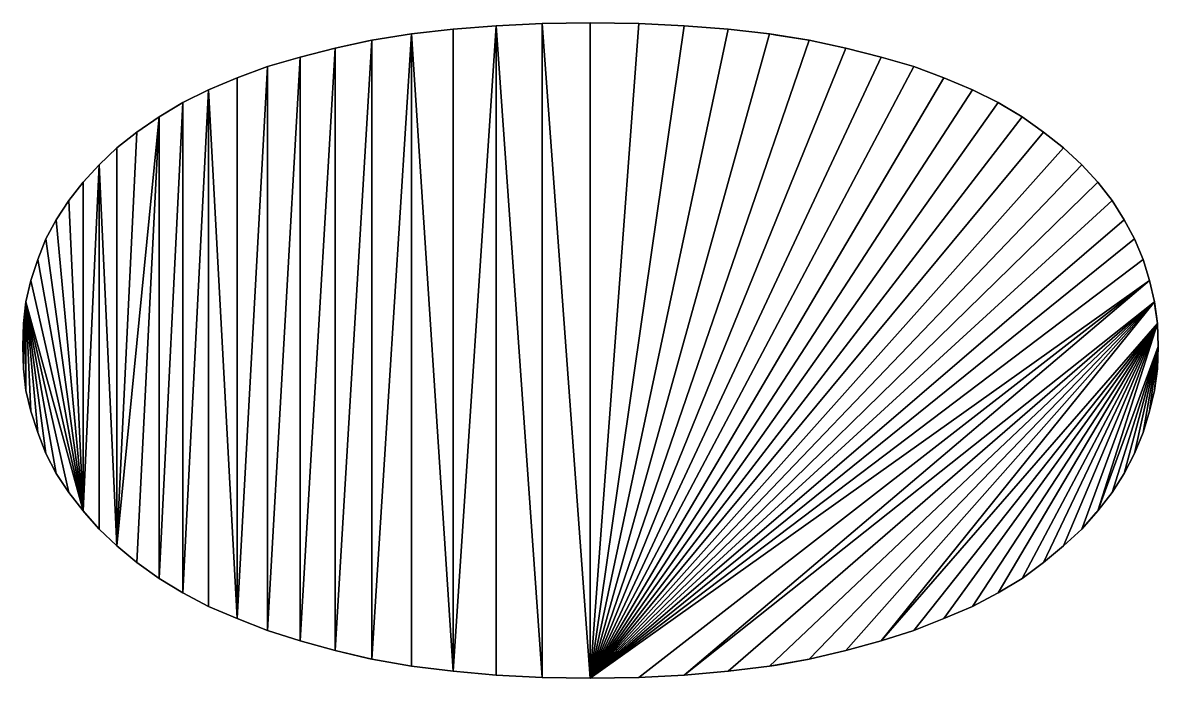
# Model space of a CAD drawing. Header units: inches. Extents: x 62 to 1153, y 3 to 780.
# Drawn here: x 411.665 to 413.09, y 218.473 to 219.295 of the extents above; entities that cross this region are included whole.
import ezdxf

# ---------------------------------------------------------------- set-up
doc = ezdxf.new("R2010")
doc.units = ezdxf.units.IN
doc.header["$MEASUREMENT"] = 0
doc.layers.add('ConstLine', color=6, linetype='Continuous')

msp = doc.modelspace()

# ---------------------------------------------------------------- linework, layer by layer
at = {"layer": 'ConstLine'}
for points in [[(412.2589, 219.2906, 5), (412.3169, 218.4736, 5), (412.3169, 219.2936, 5)], [(412.3169, 219.2936, 5), (412.3169, 219.2936, 4), (412.2589, 219.2906, 4)], [(412.3169, 219.2936, 5), (412.2589, 219.2906, 4), (412.2589, 219.2906, 5)], [(412.3169, 219.2936, 5), (412.3769, 218.4726, 5), (412.3769, 219.2946, 5)], [(412.3769, 219.2946, 4), (412.3169, 219.2936, 4), (412.3169, 219.2936, 5)], [(412.3769, 219.2946, 4), (412.3169, 219.2936, 5), (412.3769, 219.2946, 5)], [(412.3769, 218.4726, 5), (412.3169, 219.2936, 5), (412.3169, 218.4736, 5)], [(412.3769, 219.2946, 5), (412.3769, 218.4726, 5), (412.4379, 219.2936, 5)], [(412.4379, 219.2936, 4), (412.3769, 219.2946, 4), (412.3769, 219.2946, 5)], [(412.4379, 219.2936, 4), (412.3769, 219.2946, 5), (412.4379, 219.2936, 5)], [(412.4379, 219.2936, 5), (412.3769, 218.4726, 5), (412.4949, 219.2906, 5)], [(412.4949, 219.2906, 4), (412.4379, 219.2936, 4), (412.4379, 219.2936, 5)], [(412.4949, 219.2906, 4), (412.4379, 219.2936, 5), (412.4949, 219.2906, 5)], [(412.1029, 219.2726, 5), (412.1029, 218.4966, 5), (412.1529, 219.2806, 5)], [(412.1529, 218.4876, 5), (412.1529, 219.2806, 5), (412.1029, 218.4966, 5)], [(412.1529, 219.2806, 4), (412.1029, 219.2726, 4), (412.1029, 219.2726, 5)], [(412.1529, 219.2806, 4), (412.1029, 219.2726, 5), (412.1529, 219.2806, 5)], [(412.1529, 219.2806, 5), (412.2049, 218.4816, 5), (412.2049, 219.2866, 5)], [(412.2049, 219.2866, 4), (412.1529, 219.2806, 4), (412.1529, 219.2806, 5)], [(412.2049, 219.2866, 4), (412.1529, 219.2806, 5), (412.2049, 219.2866, 5)], [(412.2049, 218.4816, 5), (412.1529, 219.2806, 5), (412.1529, 218.4876, 5)], [(412.2049, 219.2866, 5), (412.2049, 218.4816, 5), (412.2589, 219.2906, 5)], [(412.2589, 218.4766, 5), (412.2589, 219.2906, 5), (412.2049, 218.4816, 5)], [(412.2589, 219.2906, 4), (412.2049, 219.2866, 4), (412.2049, 219.2866, 5)], [(412.2589, 219.2906, 4), (412.2049, 219.2866, 5), (412.2589, 219.2906, 5)], [(412.3169, 218.4736, 5), (412.2589, 219.2906, 5), (412.2589, 218.4766, 5)], [(412.4949, 219.2906, 5), (412.3769, 218.4726, 5), (412.5499, 219.2866, 5)], [(412.5499, 219.2866, 5), (412.3769, 218.4726, 5), (412.6019, 219.2806, 5)], [(412.6019, 219.2806, 5), (412.3769, 218.4726, 5), (412.6519, 219.2726, 5)], [(412.5499, 219.2866, 4), (412.4949, 219.2906, 4), (412.4949, 219.2906, 5)], [(412.5499, 219.2866, 4), (412.4949, 219.2906, 5), (412.5499, 219.2866, 5)], [(412.6019, 219.2806, 4), (412.5499, 219.2866, 4), (412.5499, 219.2866, 5)], [(412.6019, 219.2806, 4), (412.5499, 219.2866, 5), (412.6019, 219.2806, 5)], [(412.6019, 219.2806, 4), (412.6019, 219.2806, 5), (412.6109, 219.2792, 4)], [(412.6519, 219.2726, 5), (412.6109, 219.2792, 4), (412.6019, 219.2806, 5)], [(412.6519, 219.2726, 4), (412.6109, 219.2792, 4), (412.6519, 219.2726, 5)], [(412.0569, 219.2626, 5), (412.0569, 218.5076, 5), (412.1029, 219.2726, 5)], [(412.1029, 218.4966, 5), (412.1029, 219.2726, 5), (412.0569, 218.5076, 5)], [(412.0569, 219.2626, 5), (412.1029, 219.2726, 5), (412.0989, 219.2718, 4)], [(412.0989, 219.2718, 4), (412.0569, 219.2626, 4), (412.0569, 219.2626, 5)], [(412.1029, 219.2726, 4), (412.0989, 219.2718, 4), (412.1029, 219.2726, 5)], [(412.6519, 219.2726, 5), (412.3769, 218.4726, 5), (412.6979, 219.2626, 5)], [(412.6979, 219.2626, 4), (412.6519, 219.2726, 5), (412.6979, 219.2626, 5)], [(412.6519, 219.2726, 5), (412.6979, 219.2626, 4), (412.6519, 219.2726, 4)], [(411.9719, 219.2396, 5), (411.9719, 218.5326, 5), (412.0129, 219.2516, 5)], [(412.0129, 218.5196, 5), (412.0129, 219.2516, 5), (411.9719, 218.5326, 5)], [(412.0129, 219.2516, 4), (411.9719, 219.2396, 5), (412.0129, 219.2516, 5)], [(411.9719, 219.2396, 5), (412.0129, 219.2516, 4), (411.9719, 219.2396, 4)], [(412.0129, 219.2516, 5), (412.0129, 218.5196, 5), (412.0569, 219.2626, 5)], [(412.0569, 218.5076, 5), (412.0569, 219.2626, 5), (412.0129, 218.5196, 5)], [(412.0129, 219.2516, 5), (412.0569, 219.2626, 5), (412.0129, 219.2516, 4)], [(412.0569, 219.2626, 4), (412.0129, 219.2516, 4), (412.0569, 219.2626, 5)], [(412.6979, 219.2626, 5), (412.3769, 218.4726, 5), (412.7419, 219.2516, 5)], [(412.7419, 219.2516, 5), (412.3769, 218.4726, 5), (412.7829, 219.2396, 5)], [(412.6979, 219.2626, 5), (412.7419, 219.2516, 5), (412.6979, 219.2626, 4)], [(412.7419, 219.2516, 4), (412.6979, 219.2626, 4), (412.7419, 219.2516, 5)], [(412.7829, 219.2396, 4), (412.7419, 219.2516, 5), (412.7829, 219.2396, 5)], [(412.7419, 219.2516, 5), (412.7829, 219.2396, 4), (412.7419, 219.2516, 4)], [(411.9339, 219.2256, 5), (411.9339, 218.5476, 5), (411.9719, 219.2396, 5)], [(411.9719, 218.5326, 5), (411.9719, 219.2396, 5), (411.9339, 218.5476, 5)], [(411.9339, 219.2256, 5), (411.9719, 219.2396, 5), (411.9339, 219.2256, 4)], [(411.9719, 219.2396, 4), (411.9339, 219.2256, 4), (411.9719, 219.2396, 5)], [(412.7829, 219.2396, 5), (412.3769, 218.4726, 5), (412.8209, 219.2256, 5)], [(412.8209, 219.2256, 4), (412.7829, 219.2396, 5), (412.8209, 219.2256, 5)], [(412.8209, 219.2256, 4), (412.7829, 219.2396, 4), (412.7829, 219.2396, 5)], [(411.8979, 219.2106, 5), (411.9339, 218.5476, 5), (411.9339, 219.2256, 5)], [(411.9339, 219.2256, 5), (411.8979, 219.2106, 4), (411.8979, 219.2106, 5)], [(411.9339, 219.2256, 4), (411.8979, 219.2106, 4), (411.9339, 219.2256, 5)], [(412.8209, 219.2256, 5), (412.3769, 218.4726, 5), (412.8569, 219.2106, 5)], [(412.8569, 219.2106, 5), (412.8569, 219.2106, 4), (412.8209, 219.2256, 5)], [(412.8209, 219.2256, 4), (412.8209, 219.2256, 5), (412.8569, 219.2106, 4)], [(411.8659, 219.1946, 5), (411.8659, 218.5796, 5), (411.8979, 219.2106, 5)], [(411.8979, 218.5626, 5), (411.8979, 219.2106, 5), (411.8659, 218.5796, 5)], [(411.8979, 219.2106, 4), (411.8659, 219.1946, 5), (411.8979, 219.2106, 5)], [(411.8979, 219.2106, 4), (411.8659, 219.1946, 4), (411.8659, 219.1946, 5)], [(411.9339, 218.5476, 5), (411.8979, 219.2106, 5), (411.8979, 218.5626, 5)], [(412.8569, 219.2106, 5), (412.3769, 218.4726, 5), (412.8889, 219.1946, 5)], [(412.8569, 219.2106, 5), (412.8889, 219.1946, 5), (412.8569, 219.2106, 4)], [(412.8889, 219.1946, 4), (412.8569, 219.2106, 4), (412.8889, 219.1946, 5)], [(411.8359, 219.1766, 5), (411.8359, 218.5976, 5), (411.8659, 219.1946, 5)], [(411.8659, 218.5796, 5), (411.8659, 219.1946, 5), (411.8359, 218.5976, 5)], [(411.8659, 219.1946, 5), (411.8625, 219.1926, 4), (411.8359, 219.1766, 5)], [(411.8659, 219.1946, 4), (411.8625, 219.1926, 4), (411.8659, 219.1946, 5)], [(412.8889, 219.1946, 5), (412.3769, 218.4726, 5), (412.9189, 219.1766, 5)], [(412.9189, 219.1766, 5), (412.8922, 219.1926, 4), (412.8889, 219.1946, 5)], [(412.8889, 219.1946, 4), (412.8889, 219.1946, 5), (412.8922, 219.1926, 4)], [(411.8359, 219.1766, 4), (411.8359, 219.1766, 5), (411.8625, 219.1926, 4)], [(412.9189, 219.1766, 4), (412.8922, 219.1926, 4), (412.9189, 219.1766, 5)], [(411.8079, 219.1576, 5), (411.7829, 218.6386, 5), (411.8359, 219.1766, 5)], [(411.8079, 218.6176, 5), (411.8359, 219.1766, 5), (411.7829, 218.6386, 5)], [(411.8359, 218.5976, 5), (411.8359, 219.1766, 5), (411.8079, 218.6176, 5)], [(411.8359, 219.1766, 4), (411.8079, 219.1576, 4), (411.8359, 219.1766, 5)], [(411.8079, 219.1576, 5), (411.8359, 219.1766, 5), (411.8079, 219.1576, 4)], [(412.9189, 219.1766, 5), (412.3769, 218.4726, 5), (412.9459, 219.1576, 5)], [(412.9459, 219.1576, 4), (412.9189, 219.1766, 4), (412.9189, 219.1766, 5)], [(412.9459, 219.1576, 4), (412.9189, 219.1766, 5), (412.9459, 219.1576, 5)], [(411.7829, 219.1376, 5), (411.7829, 218.6386, 5), (411.8079, 219.1576, 5)], [(411.8079, 219.1576, 5), (411.7829, 219.1376, 4), (411.7829, 219.1376, 5)], [(411.8079, 219.1576, 4), (411.7829, 219.1376, 4), (411.8079, 219.1576, 5)], [(412.9459, 219.1576, 5), (412.3769, 218.4726, 5), (412.9709, 219.1376, 5)], [(412.9709, 219.1376, 4), (412.9459, 219.1576, 5), (412.9709, 219.1376, 5)], [(412.9459, 219.1576, 5), (412.9709, 219.1376, 4), (412.9459, 219.1576, 4)], [(411.7609, 219.1166, 5), (411.7829, 218.6386, 5), (411.7829, 219.1376, 5)], [(411.7609, 219.1166, 5), (411.7829, 219.1376, 5), (411.7609, 219.1166, 4)], [(411.7829, 219.1376, 4), (411.7609, 219.1166, 4), (411.7829, 219.1376, 5)], [(412.9709, 219.1376, 5), (412.3769, 218.4726, 5), (412.9939, 219.1166, 5)], [(412.9709, 219.1376, 4), (412.9709, 219.1376, 5), (412.9939, 219.1166, 5)], [(412.9939, 219.1166, 4), (412.9709, 219.1376, 4), (412.9939, 219.1166, 5)], [(411.7409, 219.0946, 5), (411.7409, 218.6826, 5), (411.7609, 219.1166, 5)], [(411.7609, 218.6596, 5), (411.7609, 219.1166, 5), (411.7409, 218.6826, 5)], [(411.7609, 219.1166, 4), (411.7409, 219.0946, 5), (411.7609, 219.1166, 5)], [(411.7609, 219.1166, 4), (411.7409, 219.0946, 4), (411.7409, 219.0946, 5)], [(411.7829, 218.6386, 5), (411.7609, 219.1166, 5), (411.7609, 218.6596, 5)], [(412.9939, 219.1166, 5), (412.3769, 218.4726, 5), (413.0139, 219.0946, 5)], [(412.9939, 219.1166, 4), (412.9939, 219.1166, 5), (413.0139, 219.0946, 5)], [(412.9939, 219.1166, 4), (413.0139, 219.0946, 5), (413.0139, 219.0946, 4)], [(411.7229, 219.0716, 5), (411.7409, 218.6826, 5), (411.7409, 219.0946, 5)], [(411.7229, 219.0716, 5), (411.7409, 219.0946, 5), (411.7229, 219.0716, 4)], [(411.7409, 219.0946, 4), (411.7229, 219.0716, 4), (411.7409, 219.0946, 5)], [(413.0139, 219.0946, 5), (412.3769, 218.4726, 5), (413.0319, 219.0716, 5)], [(413.0319, 219.0716, 5), (413.0319, 219.0716, 4), (413.0139, 219.0946, 5)], [(413.0139, 219.0946, 4), (413.0139, 219.0946, 5), (413.0319, 219.0716, 4)], [(411.7069, 219.0476, 5), (411.7409, 218.6826, 5), (411.7229, 219.0716, 5)], [(411.7229, 219.0716, 5), (411.7069, 219.0476, 4), (411.7069, 219.0476, 5)], [(411.7229, 219.0716, 4), (411.7069, 219.0476, 4), (411.7229, 219.0716, 5)], [(413.0319, 219.0716, 5), (412.3769, 218.4726, 5), (413.0469, 219.0476, 5)], [(413.0319, 219.0716, 4), (413.0319, 219.0716, 5), (413.0469, 219.0476, 5)], [(413.0319, 219.0716, 4), (413.0469, 219.0476, 5), (413.0469, 219.0476, 4)], [(411.6939, 219.0236, 5), (411.7409, 218.6826, 5), (411.7069, 219.0476, 5)], [(411.7069, 219.0476, 4), (411.6939, 219.0236, 5), (411.7069, 219.0476, 5)], [(411.6939, 219.0236, 5), (411.7069, 219.0476, 4), (411.6939, 219.0236, 4)], [(413.0469, 219.0476, 5), (412.3769, 218.4726, 5), (413.0599, 219.0236, 5)], [(413.0599, 219.0236, 4), (413.0469, 219.0476, 5), (413.0599, 219.0236, 5)], [(413.0469, 219.0476, 4), (413.0469, 219.0476, 5), (413.0599, 219.0236, 4)], [(411.6839, 218.9976, 5), (411.7409, 218.6826, 5), (411.6939, 219.0236, 5)], [(411.6839, 218.9976, 5), (411.6939, 219.0236, 5), (411.6839, 218.9976, 4)], [(411.6939, 219.0236, 4), (411.6839, 218.9976, 4), (411.6939, 219.0236, 5)], [(413.0599, 219.0236, 5), (412.3769, 218.4726, 5), (413.0709, 218.9976, 5)], [(413.0709, 218.9976, 5), (413.0709, 218.9976, 4), (413.0599, 219.0236, 5)], [(413.0599, 219.0236, 4), (413.0599, 219.0236, 5), (413.0709, 218.9976, 4)], [(411.6749, 218.9716, 5), (411.7409, 218.6826, 5), (411.6839, 218.9976, 5)], [(411.6839, 218.9976, 5), (411.6749, 218.9716, 4), (411.6749, 218.9716, 5)], [(411.6839, 218.9976, 4), (411.6749, 218.9716, 4), (411.6839, 218.9976, 5)], [(413.0789, 218.9716, 5), (413.0709, 218.9976, 5), (412.3769, 218.4726, 5)], [(413.0789, 218.9716, 4), (413.0709, 218.9976, 4), (413.0789, 218.9716, 5)], [(413.0709, 218.9976, 5), (413.0789, 218.9716, 5), (413.0709, 218.9976, 4)], [(411.6689, 218.9446, 5), (411.7409, 218.6826, 5), (411.6749, 218.9716, 5)], [(411.6749, 218.9716, 4), (411.6689, 218.9446, 5), (411.6749, 218.9716, 5)], [(411.6689, 218.9446, 5), (411.6749, 218.9716, 4), (411.6689, 218.9446, 4)], [(412.3769, 218.4726, 5), (412.4379, 218.4736, 5), (413.0789, 218.9716, 5)], [(412.4379, 218.4736, 5), (412.4949, 218.4766, 5), (413.0789, 218.9716, 5)], [(413.0849, 218.9446, 5), (413.0789, 218.9716, 5), (412.4949, 218.4766, 5)], [(413.0789, 218.9716, 4), (413.0789, 218.9716, 5), (413.0849, 218.9446, 5)], [(413.0789, 218.9716, 4), (413.0849, 218.9446, 5), (413.0849, 218.9446, 4)], [(411.6689, 218.9446, 5), (411.6659, 218.9176, 5), (411.6649, 218.8886, 5)], [(411.6689, 218.9446, 5), (411.6649, 218.8886, 5), (411.6659, 218.8606, 5)], [(411.6689, 218.9446, 5), (411.6659, 218.8606, 5), (411.6689, 218.8336, 5)], [(411.6689, 218.9446, 5), (411.668, 218.9366, 4), (411.6659, 218.9176, 5)], [(411.6689, 218.9446, 4), (411.668, 218.9366, 4), (411.6689, 218.9446, 5)], [(411.6689, 218.9446, 5), (411.6689, 218.8336, 5), (411.6749, 218.8076, 5)], [(411.6689, 218.9446, 5), (411.6749, 218.8076, 5), (411.6839, 218.7806, 5)], [(411.6689, 218.9446, 5), (411.6839, 218.7806, 5), (411.6939, 218.7546, 5)], [(411.6689, 218.9446, 5), (411.6939, 218.7546, 5), (411.7069, 218.7296, 5)], [(411.6689, 218.9446, 5), (411.7069, 218.7296, 5), (411.7229, 218.7056, 5)], [(411.7409, 218.6826, 5), (411.6689, 218.9446, 5), (411.7229, 218.7056, 5)], [(412.4949, 218.4766, 5), (412.5499, 218.4816, 5), (413.0849, 218.9446, 5)], [(412.5499, 218.4816, 5), (412.6019, 218.4876, 5), (413.0849, 218.9446, 5)], [(412.6019, 218.4876, 5), (412.6519, 218.4966, 5), (413.0849, 218.9446, 5)], [(412.6519, 218.4966, 5), (412.6979, 218.5076, 5), (413.0849, 218.9446, 5)], [(412.6979, 218.5076, 5), (412.7419, 218.5196, 5), (413.0849, 218.9446, 5)], [(413.0889, 218.9176, 5), (413.0849, 218.9446, 5), (412.7419, 218.5196, 5)], [(413.086, 218.9366, 4), (413.0849, 218.9446, 4), (413.0849, 218.9446, 5)], [(413.0849, 218.9446, 5), (413.0889, 218.9176, 5), (413.086, 218.9366, 4)], [(411.6659, 218.9176, 4), (411.6659, 218.9176, 5), (411.668, 218.9366, 4)], [(413.0889, 218.9176, 4), (413.086, 218.9366, 4), (413.0889, 218.9176, 5)], [(411.6659, 218.9176, 4), (411.6649, 218.8886, 5), (411.6659, 218.9176, 5)], [(411.6649, 218.8886, 5), (411.6659, 218.9176, 4), (411.6649, 218.8886, 4)], [(412.7419, 218.5196, 5), (412.7829, 218.5326, 5), (413.0889, 218.9176, 5)], [(412.8209, 218.5476, 5), (413.0889, 218.9176, 5), (412.7829, 218.5326, 5)], [(412.8569, 218.5626, 5), (413.0889, 218.9176, 5), (412.8209, 218.5476, 5)], [(412.8569, 218.5626, 5), (412.8889, 218.5796, 5), (413.0889, 218.9176, 5)], [(412.8889, 218.5796, 5), (412.9189, 218.5976, 5), (413.0889, 218.9176, 5)], [(412.9459, 218.6176, 5), (413.0889, 218.9176, 5), (412.9189, 218.5976, 5)], [(412.9709, 218.6386, 5), (413.0889, 218.9176, 5), (412.9459, 218.6176, 5)], [(412.9939, 218.6596, 5), (413.0889, 218.9176, 5), (412.9709, 218.6386, 5)], [(413.0139, 218.6826, 5), (413.0889, 218.9176, 5), (412.9939, 218.6596, 5)], [(413.0889, 218.9176, 5), (413.0139, 218.6826, 5), (413.0899, 218.8886, 5)], [(413.0899, 218.8886, 5), (413.0899, 218.8886, 4), (413.0889, 218.9176, 5)], [(413.0889, 218.9176, 4), (413.0889, 218.9176, 5), (413.0899, 218.8886, 4)], [(411.6659, 218.8606, 5), (411.6649, 218.8886, 5), (411.6659, 218.8606, 4)], [(411.6649, 218.8886, 4), (411.6659, 218.8606, 4), (411.6649, 218.8886, 5)], [(413.0319, 218.7056, 5), (413.0899, 218.8886, 5), (413.0139, 218.6826, 5)], [(413.0899, 218.8886, 5), (413.0319, 218.7056, 5), (413.0469, 218.7296, 5)], [(413.0899, 218.8886, 5), (413.0469, 218.7296, 5), (413.0599, 218.7546, 5)], [(413.0899, 218.8886, 5), (413.0599, 218.7546, 5), (413.0709, 218.7806, 5)], [(413.0899, 218.8886, 5), (413.0709, 218.7806, 5), (413.0789, 218.8076, 5)], [(413.0899, 218.8886, 5), (413.0789, 218.8076, 5), (413.0849, 218.8336, 5)], [(413.0899, 218.8886, 5), (413.0849, 218.8336, 5), (413.0889, 218.8606, 5)], [(413.0889, 218.8606, 5), (413.0889, 218.8606, 4), (413.0899, 218.8886, 5)], [(413.0899, 218.8886, 4), (413.0899, 218.8886, 5), (413.0889, 218.8606, 4)], [(411.6689, 218.8336, 5), (411.6659, 218.8606, 5), (411.6689, 218.8336, 4)], [(411.6659, 218.8606, 5), (411.6659, 218.8606, 4), (411.6689, 218.8336, 4)], [(413.0849, 218.8336, 5), (413.0849, 218.8336, 4), (413.0889, 218.8606, 5)], [(413.0889, 218.8606, 4), (413.0889, 218.8606, 5), (413.0849, 218.8336, 4)], [(411.6689, 218.8336, 4), (411.6749, 218.8076, 5), (411.6689, 218.8336, 5)], [(411.6749, 218.8076, 5), (411.6689, 218.8336, 4), (411.6749, 218.8076, 4)], [(413.0849, 218.8336, 4), (413.0849, 218.8336, 5), (413.0789, 218.8076, 5)], [(413.0849, 218.8336, 4), (413.0789, 218.8076, 5), (413.0789, 218.8076, 4)], [(411.6749, 218.8076, 4), (411.6839, 218.7806, 5), (411.6749, 218.8076, 5)], [(411.6749, 218.8076, 4), (411.6839, 218.7806, 4), (411.6839, 218.7806, 5)], [(413.0789, 218.8076, 4), (413.0789, 218.8076, 5), (413.0709, 218.7806, 5)], [(413.0709, 218.7806, 4), (413.0789, 218.8076, 4), (413.0709, 218.7806, 5)], [(411.6939, 218.7546, 4), (411.6939, 218.7546, 5), (411.6839, 218.7806, 5)], [(411.6839, 218.7806, 4), (411.6939, 218.7546, 4), (411.6839, 218.7806, 5)], [(413.0709, 218.7806, 5), (413.0599, 218.7546, 5), (413.0599, 218.7546, 4)], [(413.0709, 218.7806, 5), (413.0599, 218.7546, 4), (413.0709, 218.7806, 4)], [(411.6939, 218.7546, 4), (411.7069, 218.7296, 5), (411.6939, 218.7546, 5)], [(411.6939, 218.7546, 4), (411.7069, 218.7296, 4), (411.7069, 218.7296, 5)], [(413.0469, 218.7296, 5), (413.0469, 218.7296, 4), (413.0599, 218.7546, 5)], [(413.0599, 218.7546, 4), (413.0599, 218.7546, 5), (413.0469, 218.7296, 4)], [(411.7069, 218.7296, 4), (411.7229, 218.7056, 4), (411.7069, 218.7296, 5)], [(411.7229, 218.7056, 5), (411.7069, 218.7296, 5), (411.7229, 218.7056, 4)], [(413.0469, 218.7296, 4), (413.0469, 218.7296, 5), (413.0319, 218.7056, 5)], [(413.0469, 218.7296, 4), (413.0319, 218.7056, 5), (413.0319, 218.7056, 4)], [(411.7229, 218.7056, 4), (411.7409, 218.6826, 5), (411.7229, 218.7056, 5)], [(411.7229, 218.7056, 4), (411.7409, 218.6826, 4), (411.7409, 218.6826, 5)], [(413.0319, 218.7056, 4), (413.0319, 218.7056, 5), (413.0139, 218.6826, 5)], [(413.0139, 218.6826, 4), (413.0319, 218.7056, 4), (413.0139, 218.6826, 5)], [(411.7409, 218.6826, 4), (411.7426, 218.6806, 4), (411.7409, 218.6826, 5)], [(411.7409, 218.6826, 5), (411.7426, 218.6806, 4), (411.7609, 218.6596, 5)], [(411.7609, 218.6596, 4), (411.7609, 218.6596, 5), (411.7426, 218.6806, 4)], [(412.9939, 218.6596, 5), (413.0121, 218.6806, 4), (413.0139, 218.6826, 5)], [(412.9939, 218.6596, 4), (413.0121, 218.6806, 4), (412.9939, 218.6596, 5)], [(413.0139, 218.6826, 4), (413.0139, 218.6826, 5), (413.0121, 218.6806, 4)], [(411.7829, 218.6386, 5), (411.7609, 218.6596, 5), (411.7829, 218.6386, 4)], [(411.7609, 218.6596, 4), (411.7829, 218.6386, 4), (411.7609, 218.6596, 5)], [(412.9709, 218.6386, 5), (412.9709, 218.6386, 4), (412.9939, 218.6596, 5)], [(412.9939, 218.6596, 4), (412.9939, 218.6596, 5), (412.9709, 218.6386, 4)], [(411.8079, 218.6176, 4), (411.8079, 218.6176, 5), (411.7829, 218.6386, 5)], [(411.7829, 218.6386, 4), (411.8079, 218.6176, 4), (411.7829, 218.6386, 5)], [(412.9459, 218.6176, 5), (412.9459, 218.6176, 4), (412.9709, 218.6386, 5)], [(412.9709, 218.6386, 4), (412.9709, 218.6386, 5), (412.9459, 218.6176, 4)], [(411.8079, 218.6176, 4), (411.8359, 218.5976, 5), (411.8079, 218.6176, 5)], [(411.8359, 218.5976, 4), (411.8359, 218.5976, 5), (411.8079, 218.6176, 4)], [(412.9189, 218.5976, 5), (412.9189, 218.5976, 4), (412.9459, 218.6176, 5)], [(412.9459, 218.6176, 4), (412.9459, 218.6176, 5), (412.9189, 218.5976, 4)], [(411.8659, 218.5796, 4), (411.8659, 218.5796, 5), (411.8359, 218.5976, 5)], [(411.8659, 218.5796, 4), (411.8359, 218.5976, 5), (411.8359, 218.5976, 4)], [(412.9189, 218.5976, 5), (412.8889, 218.5796, 5), (412.8889, 218.5796, 4)], [(412.9189, 218.5976, 4), (412.9189, 218.5976, 5), (412.8889, 218.5796, 4)], [(411.8659, 218.5796, 5), (411.8659, 218.5796, 4), (411.8979, 218.5626, 5)], [(411.8979, 218.5626, 4), (411.8979, 218.5626, 5), (411.8659, 218.5796, 4)], [(412.8889, 218.5796, 4), (412.8889, 218.5796, 5), (412.8569, 218.5626, 5)], [(412.8569, 218.5626, 5), (412.8569, 218.5626, 4), (412.8889, 218.5796, 4)], [(411.9339, 218.5476, 5), (411.8979, 218.5626, 5), (411.8979, 218.5626, 4)], [(411.9339, 218.5476, 5), (411.8979, 218.5626, 4), (411.9339, 218.5476, 4)], [(412.8209, 218.5476, 4), (412.8569, 218.5626, 4), (412.8209, 218.5476, 5)], [(412.8569, 218.5626, 5), (412.8209, 218.5476, 5), (412.8569, 218.5626, 4)], [(411.9719, 218.5326, 4), (411.9719, 218.5326, 5), (411.9339, 218.5476, 5)], [(411.9339, 218.5476, 4), (411.9719, 218.5326, 4), (411.9339, 218.5476, 5)], [(412.7829, 218.5326, 5), (412.7829, 218.5326, 4), (412.8209, 218.5476, 5)], [(412.8209, 218.5476, 4), (412.8209, 218.5476, 5), (412.7829, 218.5326, 4)], [(411.9719, 218.5326, 4), (412.0129, 218.5196, 5), (411.9719, 218.5326, 5)], [(412.0129, 218.5196, 5), (411.9719, 218.5326, 4), (412.0129, 218.5196, 4)], [(412.7419, 218.5196, 5), (412.7419, 218.5196, 4), (412.7829, 218.5326, 5)], [(412.7829, 218.5326, 5), (412.7419, 218.5196, 4), (412.7829, 218.5326, 4)], [(412.0129, 218.5196, 4), (412.0569, 218.5076, 4), (412.0569, 218.5076, 5)], [(412.0129, 218.5196, 4), (412.0569, 218.5076, 5), (412.0129, 218.5196, 5)], [(412.6979, 218.5076, 5), (412.6979, 218.5076, 4), (412.7419, 218.5196, 5)], [(412.7419, 218.5196, 4), (412.7419, 218.5196, 5), (412.6979, 218.5076, 4)], [(412.0569, 218.5076, 5), (412.0989, 218.4976, 4), (412.1029, 218.4966, 5)], [(412.0569, 218.5076, 4), (412.0989, 218.4976, 4), (412.0569, 218.5076, 5)], [(412.1029, 218.4966, 4), (412.1029, 218.4966, 5), (412.0989, 218.4976, 4)], [(412.1529, 218.4876, 4), (412.1529, 218.4876, 5), (412.1029, 218.4966, 5)], [(412.1529, 218.4876, 4), (412.1029, 218.4966, 5), (412.1029, 218.4966, 4)], [(412.6019, 218.4876, 5), (412.6109, 218.4892, 4), (412.6519, 218.4966, 5)], [(412.6109, 218.4892, 4), (412.6519, 218.4966, 4), (412.6519, 218.4966, 5)], [(412.6979, 218.5076, 4), (412.6979, 218.5076, 5), (412.6519, 218.4966, 5)], [(412.6519, 218.4966, 5), (412.6519, 218.4966, 4), (412.6979, 218.5076, 4)], [(412.2049, 218.4816, 4), (412.2049, 218.4816, 5), (412.1529, 218.4876, 5)], [(412.2049, 218.4816, 4), (412.1529, 218.4876, 5), (412.1529, 218.4876, 4)], [(412.2589, 218.4766, 4), (412.2589, 218.4766, 5), (412.2049, 218.4816, 5)], [(412.2589, 218.4766, 4), (412.2049, 218.4816, 5), (412.2049, 218.4816, 4)], [(412.5499, 218.4816, 4), (412.5499, 218.4816, 5), (412.4949, 218.4766, 5)], [(412.5499, 218.4816, 4), (412.4949, 218.4766, 5), (412.4949, 218.4766, 4)], [(412.6019, 218.4876, 4), (412.6019, 218.4876, 5), (412.5499, 218.4816, 5)], [(412.6019, 218.4876, 4), (412.5499, 218.4816, 5), (412.5499, 218.4816, 4)], [(412.6019, 218.4876, 4), (412.6109, 218.4892, 4), (412.6019, 218.4876, 5)], [(412.3169, 218.4736, 4), (412.3169, 218.4736, 5), (412.2589, 218.4766, 5)], [(412.3169, 218.4736, 4), (412.2589, 218.4766, 5), (412.2589, 218.4766, 4)], [(412.3769, 218.4726, 4), (412.3769, 218.4726, 5), (412.3169, 218.4736, 5)], [(412.3769, 218.4726, 4), (412.3169, 218.4736, 5), (412.3169, 218.4736, 4)], [(412.4379, 218.4736, 4), (412.4379, 218.4736, 5), (412.3769, 218.4726, 5)], [(412.4379, 218.4736, 4), (412.3769, 218.4726, 5), (412.3769, 218.4726, 4)], [(412.4949, 218.4766, 4), (412.4949, 218.4766, 5), (412.4379, 218.4736, 5)], [(412.4949, 218.4766, 4), (412.4379, 218.4736, 5), (412.4379, 218.4736, 4)]]:
    msp.add_3dface(points, dxfattribs=at)

doc.saveas('drawing.dxf')
